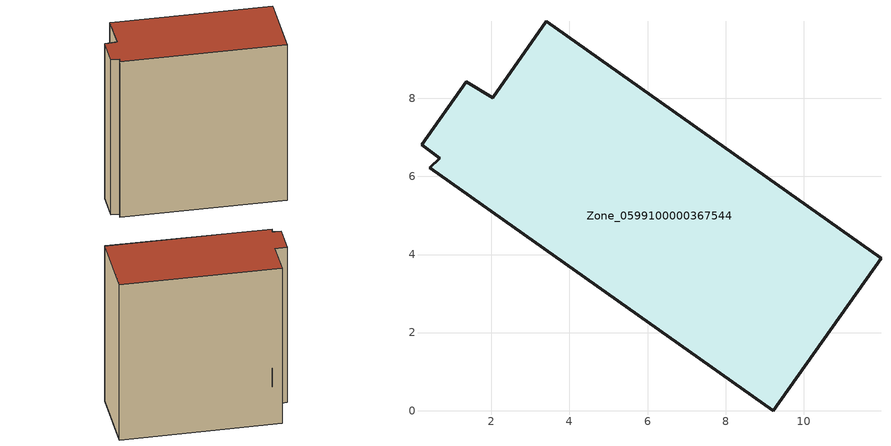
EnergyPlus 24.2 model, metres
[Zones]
Zone_0599100000367544
 floor ground (C_G): 11.98,3.91 9.22,0 0.42,6.23 0.67,6.47 0.21,6.82 1.36,8.43 2.04,8.01 3.4,9.97 z3.66
 wall outside (C_F): 2.04,8.01 1.36,8.43 0.21,6.82 0.67,6.47 0.42,6.23 9.22,0 11.98,3.91 3.4,9.97 2.04,8.01 z3.66:15.2
 roof outside (C_R): 0.42,6.23 9.22,0 11.98,3.91 3.4,9.97 2.04,8.01 1.36,8.43 0.21,6.82 0.67,6.47 z15.2
[BUILDING]
Pand.0599100000367544: North Axis=0; Terrain=City; Loads Convergence Tolerance Value=0.04; Temperature Convergence Tolerance Value=0.4; Solar Distribution=FullExterior; Maximum Number of Warmup Days=25; Minimum Number of Warmup Days=1
[Site:Location]
Rotterdam.The.Hague.AP_ZH_NLD Design_Conditions: Latitude=51.96; Longitude=4.45; Time Zone=1; Elevation=-4.5
[SITE:GROUNDTEMPERATURE:BUILDINGSURFACE]
18, 18, 18, 18, 18, 18, 18, 18, 18, 18, 18, 18
[MATERIAL] Thermal Absorptance=0.9; Solar Absorptance=0.7; Visible Absorptance=0.7
Name | Roughness | Thickness | Conductivity | Density | Specific Heat
G.TI.1992-2005 | MediumSmooth | 0.15 | 0.06 | 540 | 1210
F.TI.1992-2005 | Rough | 0.3 | 0.12 | 1920 | 840
R.TI.1992-2005 | MediumRough | 0.2 | 0.08 | 1500 | 1000
[CONSTRUCTION]
C_G: G.TI.1992-2005
C_F: F.TI.1992-2005
C_R: R.TI.1992-2005
[ZONE]
Zone_0599100000367544: Type=1; Multiplier=1; Ceiling Height=Autocalculate; Volume=Autocalculate; Floor Area=autocalculate; Part of Total Floor Area=Yes
[ZONEINFILTRATION:DESIGNFLOWRATE]
Infil_Zone_0599100000367544: Zone or ZoneList or Space or SpaceList=Zone_0599100000367544; Schedule=AlwaysOn; Design Flow Rate Calculation Method=Flow/Area; Flow Rate per Floor Area=0.0015; Constant Term Coefficient=1; Temperature Term Coefficient=0; Velocity Term Coefficient=0; Velocity Squared Term Coefficient=0
[HVACTEMPLATE:ZONE:IDEALLOADSAIRSYSTEM]
Zone_0599100000367544: Maximum Heating Supply Air Temperature=50; Minimum Cooling Supply Air Temperature=13; Maximum Heating Supply Air Humidity Ratio=0.0156; Minimum Cooling Supply Air Humidity Ratio=0.0077; Heating Limit=NoLimit; Cooling Limit=NoLimit; Dehumidification Control Type=ConstantSensibleHeatRatio; Cooling Sensible Heat Ratio=0.7; Dehumidification Setpoint=60; Humidification Control Type=None; Humidification Setpoint=30; Outdoor Air Method=None; Outdoor Air Flow Rate per Person=0.00944; Outdoor Air Flow Rate per Zone Floor Area=0; Outdoor Air Flow Rate per Zone=0; Demand Controlled Ventilation Type=None; Outdoor Air Economizer Type=NoEconomizer; Heat Recovery Type=None; Sensible Heat Recovery Effectiveness=0.7; Latent Heat Recovery Effectiveness=0.65
[ZONECONTROL:THERMOSTAT]
ThermostatControl_Zone_0599100000367544: Zone or ZoneList=Zone_0599100000367544; Control Type Schedule=DualSetpointControlType; Control 1=Thermostat_Zone_0599100000367544; Temperature Difference Between Cutout And Setpoint=0
[THERMOSTATSETPOINT:DUALSETPOINT]
Thermostat_Zone_0599100000367544: Heating Setpoint Temperature Schedule=HeatingSetpoint_Zone_0599100000367544; Cooling Setpoint Temperature Schedule=CoolingSetpoint_Zone_0599100000367544
[SCHEDULE:COMPACT]
HeatingSetpoint_Zone_0599100000367544: Through: 12/31, For: AllDays, Until: 24:00, 21
CoolingSetpoint_Zone_0599100000367544: Through: 12/31, For: AllDays, Until: 24:00, 24
DualSetpointControlType: Through: 12/31, For: AllDays, Until: 24:00, 4
AlwaysOn: Through: 12/31, For: AllDays, Until: 24:00, 1
